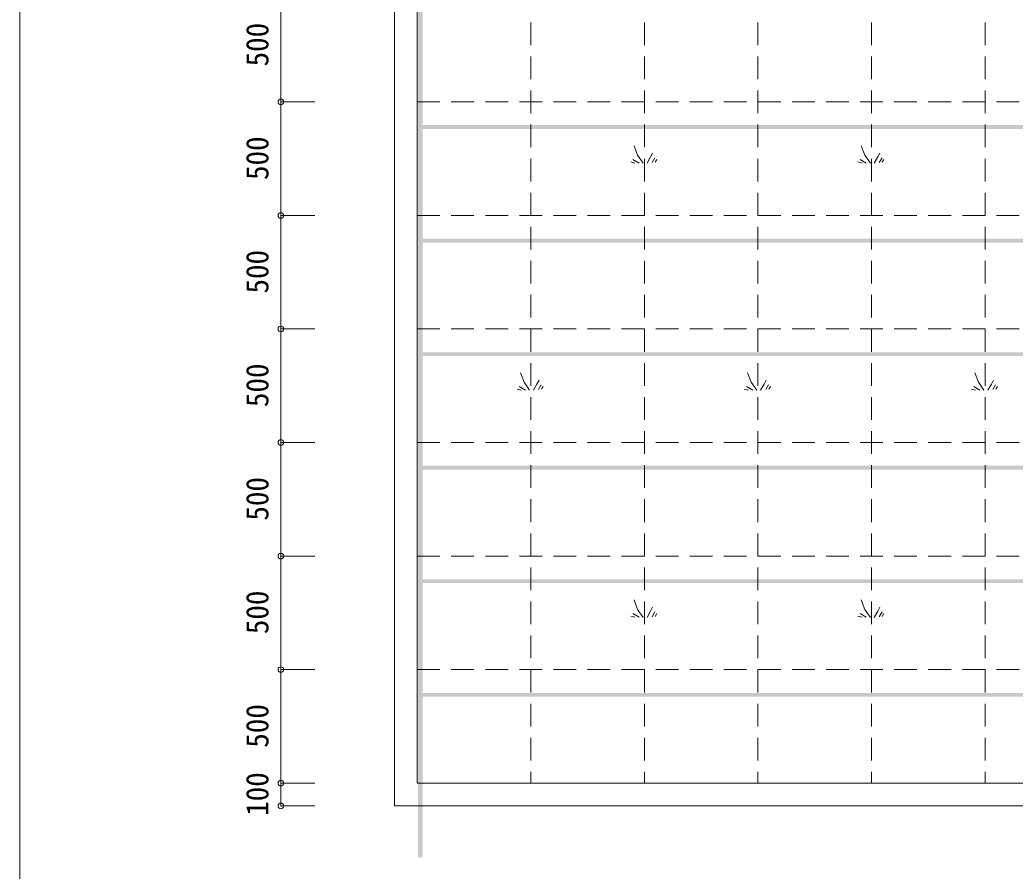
# Model space of a CAD drawing. Units: millimetres on the paper, enlarged 5 times, with parts at other scales. Extents: x -1025 to 21313, y -14570 to 806.
# Drawn here: x -995.6 to -557.5, y -310.9 to 63.9 of the extents above; entities that cross this region are included whole.
import ezdxf
from ezdxf.enums import TextEntityAlignment as Align

# ---------------------------------------------------------------- set-up
doc = ezdxf.new("R2010")
doc.units = ezdxf.units.MM
doc.header["$LTSCALE"] = 5
doc.header["$PDMODE"] = 32
doc.header["$PDSIZE"] = 2.5
doc.linetypes.add('DASHED2', pattern=[3, 2, -1])
for name, color, linetype, lineweight in [('0-0_STR', 3, 'Continuous', 9), ('0-C_DIM', 4, 'Continuous', 9), ('F-0', 7, 'Continuous', 18)]:
    doc.layers.add(name, color=color, linetype=linetype, lineweight=lineweight)
doc.styles.add('ＭＳ ゴシック', font='')
doc.styles.get('ＭＳ ゴシック').set_extended_font_data('MS Gothic')

msp = doc.modelspace()

# ---------------------------------------------------------------- linework, layer by layer
at = {"layer": '0-0_STR', "color": 7}
for p, q in [((-830.678, 387.777), (-830.678, -282.223)), ((-830.678, -282.223), (-110.678, -282.223))]:
    msp.add_line(p, q, dxfattribs=at)
at = {"layer": '0-0_STR', "color": 4, "linetype": 'DASHED2'}
for p, q in [((-770.678, 377.777), (-770.678, -272.223)), ((-720.678, 377.777), (-720.678, -272.223)), ((-670.678, 377.777), (-670.678, -272.223)), ((-620.678, 377.777), (-620.678, -272.223)), ((-570.678, 377.777), (-570.678, -272.223)), ((-820.678, 27.777), (-120.678, 27.777)), ((-820.678, -22.223), (-120.678, -22.223)), ((-820.678, -72.223), (-120.678, -72.223)), ((-820.678, -122.223), (-120.678, -122.223)), ((-820.678, -172.223), (-120.678, -172.223)), ((-820.678, -222.223), (-120.678, -222.223))]:
    msp.add_line(p, q, dxfattribs=at)
at = {"layer": '0-0_STR'}
for p, q in [((-723.651, 4.309), (-725.209, 8.463)), ((-717.94, 3.53), (-717.031, 5.217)), ((-623.651, 4.309), (-625.209, 8.463)), ((-617.94, 3.53), (-617.031, 5.217)), ((-724.872, 0.867), (-726.674, 1.35)), ((-723.001, 0.867), (-725.718, 2.436)), ((-721.185, 0.804), (-723.651, 4.309)), ((-719.503, 0.804), (-717.94, 3.53)), ((-717.264, 1.075), (-716.04, 3.196)), ((-715.948, 1.214), (-715.227, 2.462)), ((-624.872, 0.867), (-626.674, 1.35)), ((-623.001, 0.867), (-625.718, 2.436)), ((-621.185, 0.804), (-623.651, 4.309)), ((-619.503, 0.804), (-617.94, 3.53)), ((-617.264, 1.075), (-616.04, 3.196)), ((-615.948, 1.214), (-615.227, 2.462)), ((-773.651, -95.691), (-775.209, -91.537)), ((-673.651, -95.691), (-675.209, -91.537)), ((-573.651, -95.691), (-575.209, -91.537)), ((-771.185, -99.196), (-773.651, -95.691)), ((-767.94, -96.47), (-767.031, -94.783)), ((-671.185, -99.196), (-673.651, -95.691)), ((-667.94, -96.47), (-667.031, -94.783)), ((-571.185, -99.196), (-573.651, -95.691)), ((-567.94, -96.47), (-567.031, -94.783)), ((-774.872, -99.133), (-776.674, -98.65)), ((-773.001, -99.133), (-775.718, -97.564)), ((-769.503, -99.196), (-767.94, -96.47)), ((-767.264, -98.925), (-766.04, -96.804)), ((-765.948, -98.786), (-765.227, -97.538)), ((-674.872, -99.133), (-676.674, -98.65)), ((-673.001, -99.133), (-675.718, -97.564)), ((-669.503, -99.196), (-667.94, -96.47)), ((-667.264, -98.925), (-666.04, -96.804)), ((-665.948, -98.786), (-665.227, -97.538)), ((-574.872, -99.133), (-576.674, -98.65)), ((-573.001, -99.133), (-575.718, -97.564)), ((-569.503, -99.196), (-567.94, -96.47)), ((-567.264, -98.925), (-566.04, -96.804)), ((-565.948, -98.786), (-565.227, -97.538)), ((-723.651, -195.691), (-725.209, -191.537)), ((-623.651, -195.691), (-625.209, -191.537)), ((-721.185, -199.196), (-723.651, -195.691)), ((-719.503, -199.196), (-717.94, -196.47)), ((-717.94, -196.47), (-717.031, -194.783)), ((-717.264, -198.925), (-716.04, -196.804)), ((-621.185, -199.196), (-623.651, -195.691)), ((-619.503, -199.196), (-617.94, -196.47)), ((-617.94, -196.47), (-617.031, -194.783)), ((-617.264, -198.925), (-616.04, -196.804)), ((-724.872, -199.133), (-726.674, -198.65)), ((-723.001, -199.133), (-725.718, -197.564)), ((-715.948, -198.786), (-715.227, -197.538)), ((-624.872, -199.133), (-626.674, -198.65)), ((-623.001, -199.133), (-625.718, -197.564)), ((-615.948, -198.786), (-615.227, -197.538))]:
    msp.add_line(p, q, dxfattribs=at)
at = {"layer": '0-0_STR', "color": 7}
msp.add_lwpolyline([(-820.678, 377.777), (-820.678, -272.223), (-120.678, -272.223)], dxfattribs=at)
at = {"layer": '0-0_STR', "color": 5}
msp.add_solid([(-820.313, -304.89), (-818.313, -304.89), (-820.313, 367.564), (-818.313, 367.564)], dxfattribs=at)
at = {"layer": '0-0_STR', "color": 230}
for points in [[(-124.648, 15.864), (-124.648, 17.564), (-818.313, 15.864), (-818.313, 17.564)], [(-124.648, -34.136), (-124.648, -32.436), (-818.313, -34.136), (-818.313, -32.436)], [(-124.648, -84.136), (-124.648, -82.436), (-818.313, -84.136), (-818.313, -82.436)], [(-124.648, -134.136), (-124.648, -132.436), (-818.313, -134.136), (-818.313, -132.436)], [(-124.648, -184.136), (-124.648, -182.436), (-818.313, -184.136), (-818.313, -182.436)], [(-124.648, -234.136), (-124.648, -232.436), (-818.313, -234.136), (-818.313, -232.436)]]:
    msp.add_solid(points, dxfattribs=at)
at = {"layer": '0-C_DIM'}
for p, q in [((-880.678, 387.777), (-880.678, -282.223)), ((-880.678, 27.777), (-865.678, 27.777)), ((-880.678, -22.223), (-865.678, -22.223)), ((-880.678, -72.223), (-865.678, -72.223)), ((-880.678, -122.223), (-865.678, -122.223)), ((-880.678, -172.223), (-865.678, -172.223)), ((-880.678, -222.223), (-865.678, -222.223)), ((-880.678, -272.223), (-865.678, -272.223)), ((-880.678, -282.223), (-865.678, -282.223))]:
    msp.add_line(p, q, dxfattribs=at)
for p in [(-880.678, 27.777), (-880.678, -22.223), (-880.678, -72.223), (-880.678, -122.223), (-880.678, -172.223), (-880.678, -222.223), (-880.678, -272.223), (-880.678, -282.223)]:
    msp.add_point(p, dxfattribs=at)
at = {"layer": 'F-0'}
msp.add_line((-995.56, -619.491), (-995.56, 698.009), dxfattribs=at)

# ---------------------------------------------------------------- texts
at = {"layer": '0-C_DIM', "color": 7, "style": 'ＭＳ ゴシック', "width": 0.95}
for s, p in [('500', (-883.178, 43.402)), ('500', (-883.178, -6.598)), ('500', (-883.178, -56.598)), ('500', (-883.178, -106.598)), ('500', (-883.178, -156.598)), ('500', (-883.178, -206.598)), ('500', (-883.178, -256.598)), ('100', (-883.178, -286.598))]:
    msp.add_text(s, height=9.897, rotation=90, dxfattribs=at).set_placement(p, align=Align.BOTTOM_LEFT)

doc.saveas('drawing.dxf')
